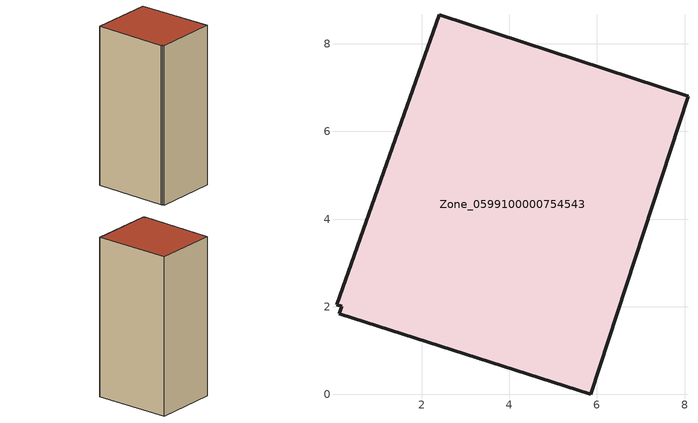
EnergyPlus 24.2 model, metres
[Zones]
Zone_0599100000754543
 floor ground (C_G): 0.12,1.84 0.18,2.01 0.06,2.05 2.4,8.67 8.08,6.81 5.86,0 z3.36
 wall outside (C_F): 5.86,0 8.08,6.81 2.4,8.67 0.06,2.05 0.18,2.01 0.12,1.84 5.86,0 z3.36:18.24
 roof outside (C_R): 0.18,2.01 0.12,1.84 5.86,0 8.08,6.81 2.4,8.67 0.06,2.05 z18.24
[BUILDING]
Pand.0599100000754543: North Axis=0; Terrain=City; Loads Convergence Tolerance Value=0.04; Temperature Convergence Tolerance Value=0.4; Solar Distribution=FullExterior; Maximum Number of Warmup Days=25; Minimum Number of Warmup Days=1
[Site:Location]
Rotterdam.The.Hague.AP_ZH_NLD Design_Conditions: Latitude=51.96; Longitude=4.45; Time Zone=1; Elevation=-4.5
[SITE:GROUNDTEMPERATURE:BUILDINGSURFACE]
18, 18, 18, 18, 18, 18, 18, 18, 18, 18, 18, 18
[MATERIAL] Thermal Absorptance=0.9; Solar Absorptance=0.7; Visible Absorptance=0.7
Name | Roughness | Thickness | Conductivity | Density | Specific Heat
G.TI.1946 | MediumSmooth | 0.15 | 1 | 540 | 1210
F.TI.1946 | Rough | 0.3 | 0.857143 | 1920 | 840
R.TI.1946 | MediumRough | 0.2 | 0.1 | 1500 | 1000
[CONSTRUCTION]
C_G: G.TI.1946
C_F: F.TI.1946
C_R: R.TI.1946
[ZONE]
Zone_0599100000754543: Type=1; Multiplier=1; Ceiling Height=Autocalculate; Volume=Autocalculate; Floor Area=autocalculate; Part of Total Floor Area=Yes
[ZONEINFILTRATION:DESIGNFLOWRATE]
Infil_Zone_0599100000754543: Zone or ZoneList or Space or SpaceList=Zone_0599100000754543; Schedule=AlwaysOn; Design Flow Rate Calculation Method=Flow/Area; Flow Rate per Floor Area=0.003; Constant Term Coefficient=1; Temperature Term Coefficient=0; Velocity Term Coefficient=0; Velocity Squared Term Coefficient=0
[HVACTEMPLATE:ZONE:IDEALLOADSAIRSYSTEM]
Zone_0599100000754543: Maximum Heating Supply Air Temperature=50; Minimum Cooling Supply Air Temperature=13; Maximum Heating Supply Air Humidity Ratio=0.0156; Minimum Cooling Supply Air Humidity Ratio=0.0077; Heating Limit=NoLimit; Cooling Limit=NoLimit; Dehumidification Control Type=ConstantSensibleHeatRatio; Cooling Sensible Heat Ratio=0.7; Dehumidification Setpoint=60; Humidification Control Type=None; Humidification Setpoint=30; Outdoor Air Method=None; Outdoor Air Flow Rate per Person=0.00944; Outdoor Air Flow Rate per Zone Floor Area=0; Outdoor Air Flow Rate per Zone=0; Demand Controlled Ventilation Type=None; Outdoor Air Economizer Type=NoEconomizer; Heat Recovery Type=None; Sensible Heat Recovery Effectiveness=0.7; Latent Heat Recovery Effectiveness=0.65
[ZONECONTROL:THERMOSTAT]
ThermostatControl_Zone_0599100000754543: Zone or ZoneList=Zone_0599100000754543; Control Type Schedule=DualSetpointControlType; Control 1=Thermostat_Zone_0599100000754543; Temperature Difference Between Cutout And Setpoint=0
[THERMOSTATSETPOINT:DUALSETPOINT]
Thermostat_Zone_0599100000754543: Heating Setpoint Temperature Schedule=HeatingSetpoint_Zone_0599100000754543; Cooling Setpoint Temperature Schedule=CoolingSetpoint_Zone_0599100000754543
[SCHEDULE:COMPACT]
HeatingSetpoint_Zone_0599100000754543: Through: 12/31, For: AllDays, Until: 24:00, 21
CoolingSetpoint_Zone_0599100000754543: Through: 12/31, For: AllDays, Until: 24:00, 24
DualSetpointControlType: Through: 12/31, For: AllDays, Until: 24:00, 4
AlwaysOn: Through: 12/31, For: AllDays, Until: 24:00, 1
